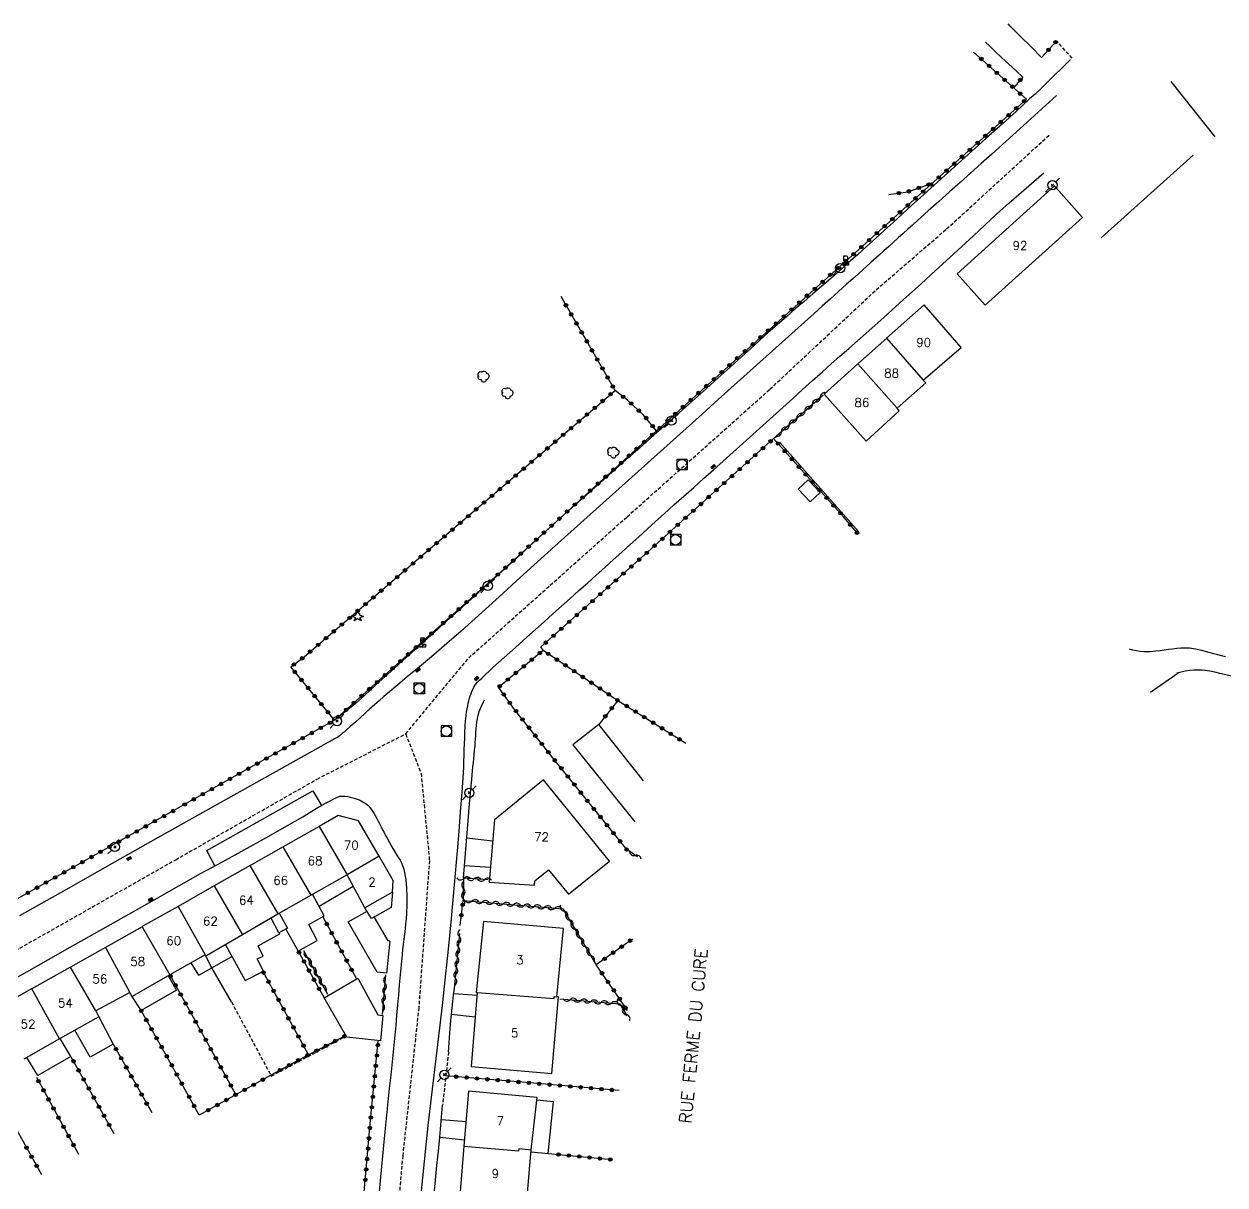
# Model space of a CAD drawing. Header units: millimetres. Extents: x 255999 to 257000, y 144000 to 145001.
# Drawn here: x 256143.8 to 256316.8, y 144276.8 to 144444.1 of the extents above; entities that cross this region are included whole.
import ezdxf
from ezdxf.enums import TextEntityAlignment as Align

# ---------------------------------------------------------------- set-up
doc = ezdxf.new("R2010")
doc.units = ezdxf.units.MM
doc.linetypes.add('DASHED', pattern=[0.75, 0.5, -0.25])
doc.layers.get('0').update_dxf_attribs({"linetype": 'CONTINUOUS'})
for name, color, linetype in [('W0001', 6, 'DASHED'), ('W0008', 7, 'CONTINUOUS'), ('W0014', 7, 'CONTINUOUS'), ('W0017', 7, 'CONTINUOUS'), ('W0021', 2, 'CONTINUOUS'), ('W0071', 7, 'CONTINUOUS'), ('W0101', 7, 'CONTINUOUS'), ('W0104', 1, 'CONTINUOUS'), ('W0112', 1, 'DASHED'), ('W0300', 7, 'CONTINUOUS'), ('W0303', 7, 'CONTINUOUS'), ('W0310', 3, 'CONTINUOUS'), ('W0323', 7, 'CONTINUOUS'), ('W0330', 7, 'CONTINUOUS'), ('W0333', 7, 'CONTINUOUS'), ('W0401', 7, 'CONTINUOUS'), ('W0420', 7, 'CONTINUOUS'), ('W0438', 7, 'CONTINUOUS'), ('W0473', 7, 'CONTINUOUS'), ('W0989', 7, 'CONTINUOUS'), ('W0991', 7, 'CONTINUOUS'), ('W1102', 7, 'CONTINUOUS')]:
    doc.layers.add(name, color=color, linetype=linetype)
doc.styles.get("Standard").update_dxf_attribs({"font": 'romans.shx', "width": 0.85})

# ---------------------------------------------------------------- blocks, each defined once
blk = doc.blocks.new('T401')
for p, q in [((-0.3, 0.3), (0, 0.3)), ((-0.3, -0.25), (-0.3, 0.3)), ((-0.3, 0.15), (0, 0.15)), ((-0.3, 0), (0, 0)), ((0, 0.3), (0, -0.25)), ((-0.3, -0.15), (0, -0.15)), ((-0.3, -0.25), (-0.3, -0.3)), ((-0.3, -0.3), (0, -0.3)), ((0, -0.3), (0, -0.25))]:
    blk.add_line(p, q)
blk = doc.blocks.new('T473')
for p, q in [((-0.166667, 0.166667), (0.166667, -0.166667)), ((-0.166667, -0.166667), (0.166667, 0.166667)), ((0.500001, 0.500001), (1.000002, 1.000002)), ((-1.000002, -1.000002), (-0.500001, -0.500001))]:
    blk.add_line(p, q)
blk.add_ellipse((0, 0), major_axis=(0.471405, 0.471405), ratio=1, start_param=5.4977871438, end_param=11.780972451)
blk = doc.blocks.new('T303')
for p, q in [((-0.77, 0), (-0.28, 0.21)), ((-0.28, -0.21), (-0.77, 0)), ((-0.28, 0.21), (0, 0.83)), ((0, 0.83), (0.28, 0.21)), ((0.28, 0.21), (0.83, 0)), ((0.83, 0), (0.28, -0.21)), ((-0.49, -0.63), (-0.28, -0.21)), ((0, -0.35), (-0.49, -0.63)), ((0.56, -0.63), (0, -0.35)), ((0.28, -0.21), (0.56, -0.63))]:
    blk.add_line(p, q)
blk = doc.blocks.new('T300')
for p, q in [((-0.8, 0.51), (-0.86, 0.34)), ((-0.86, 0.34), (-0.86, 0.17)), ((-0.86, 0.17), (-0.74, 0.06)), ((-0.69, 0.63), (-0.8, 0.51)), ((-0.8, -0.06), (-0.74, 0.06)), ((-0.74, 0.06), (-0.69, 0.11)), ((-0.57, 0.69), (-0.69, 0.63)), ((-0.46, 0.69), (-0.57, 0.69)), ((-0.29, 0.63), (-0.46, 0.69)), ((-0.29, 0.63), (-0.17, 0.74)), ((-0.23, 0.57), (-0.29, 0.63)), ((-0.17, 0.74), (-0.06, 0.8)), ((-0.06, 0.8), (0.06, 0.8)), ((0.06, 0.8), (0.23, 0.74)), ((0.23, 0.74), (0.34, 0.63)), ((0.34, 0.63), (0.4, 0.51)), ((0.46, 0.46), (0.34, 0.46)), ((0.4, 0.51), (0.4, 0.46)), ((0.57, 0.4), (0.46, 0.46)), ((0.57, 0.4), (0.69, 0.29)), ((0.69, 0.29), (0.74, 0.17)), ((0.74, 0.06), (0.69, -0.17)), ((0.74, 0.17), (0.74, 0.06)), ((-0.8, -0.17), (-0.8, -0.06)), ((-0.8, -0.23), (-0.8, -0.17)), ((-0.74, -0.34), (-0.8, -0.23)), ((-0.69, -0.4), (-0.74, -0.34)), ((-0.51, -0.46), (-0.69, -0.4)), ((-0.4, -0.46), (-0.51, -0.46)), ((-0.4, -0.46), (-0.34, -0.46)), ((-0.34, -0.46), (-0.34, -0.4)), ((-0.34, -0.51), (-0.34, -0.46)), ((-0.29, -0.63), (-0.34, -0.51)), ((-0.17, -0.74), (-0.29, -0.63)), ((-0.06, -0.8), (-0.17, -0.74)), ((0.06, -0.8), (-0.06, -0.8)), ((0.17, -0.74), (0.06, -0.8)), ((0.23, -0.69), (0.17, -0.74)), ((0.29, -0.46), (0.23, -0.46)), ((0.29, -0.63), (0.23, -0.69)), ((0.46, -0.4), (0.29, -0.46)), ((0.34, -0.51), (0.29, -0.63)), ((0.34, -0.51), (0.34, -0.46)), ((0.57, -0.34), (0.46, -0.4)), ((0.63, -0.29), (0.57, -0.34)), ((0.69, -0.17), (0.63, -0.29))]:
    blk.add_line(p, q)
blk = doc.blocks.new('T438')
for p, q in [((-0.4, 0.2), (0.4, 0.2)), ((-0.4, -0.2), (-0.4, 0.2)), ((0.15, 1.1), (-0.3, 1.1)), ((-0.3, 1.1), (-0.3, 0.5)), ((-0.3, 0.5), (0.15, 0.5)), ((0.3, 0.65), (0.3, 0.95)), ((0.4, 0.2), (0.4, -0.2))]:
    blk.add_line(p, q)
at = {"flags": 128}
for points in [[(-0.4, -0.2), (0.4, 0.2)], [(0.4, -0.2), (-0.4, -0.2)]]:
    blk.add_lwpolyline(points, dxfattribs=at)
for centre, major_axis, start_param, end_param in [((0.15, 0.95), (0.106, -0.106), 0.785398, 2.356194), ((0.15, 0.65), (0.106, 0.106), 3.926991, 5.497787)]:
    blk.add_ellipse(centre, major_axis=major_axis, ratio=1, start_param=start_param, end_param=end_param)
blk = doc.blocks.new('T420')
for p, q in [((0.75, 0.75), (-0.75, 0.75)), ((-0.75, 0.75), (-0.75, -0.75)), ((0.75, 0.75), (0.75, -0.75)), ((0.75, -0.75), (-0.75, -0.75))]:
    blk.add_line(p, q)
blk.add_ellipse((0, 0), major_axis=(-0.53, 0.53), ratio=1, start_param=3.926991, end_param=10.210176)
blk = doc.blocks.new('t310o')
at = {"color": 0, "linetype": 'Continuous'}
for centre, start, end in [((-0.5, 0.38), 216.8699, 323.1304), ((0.5, -0.37), 36.8699, 143.1303)]:
    blk.add_arc(centre, 0.625, start, end, dxfattribs=at)
blk = doc.blocks.new('t323o')
at = {"color": 0, "linetype": 'Continuous'}
for radius in [0.25, 0.15]:
    blk.add_circle((0, 0), radius, dxfattribs=at)

msp = doc.modelspace()

# ---------------------------------------------------------------- linework, layer by layer
at = {"layer": 'W0001'}
for points in [[(256198.82, 144341.81), (256207.89, 144352.76), (256230.71, 144373.1), (256251.29, 144391.47), (256266.61, 144405.82), (256276.74, 144414.57), (256291.66, 144428.23)], [(256023.17, 144216.7), (256031.65, 144220.16), (256039.5, 144225.9), (256056.26, 144244.6), (256070.43, 144261.96), (256084.26, 144277.63), (256107.17, 144290.74), (256134.75, 144306.12), (256165.69, 144323.67), (256186.07, 144335.3), (256198.82, 144341.81)], [(256198.82, 144341.81), (256201.03, 144336.1), (256202.23, 144323.55), (256200.7, 144302.36), (256198.38, 144281.01), (256196.28, 144256.87), (256194.93, 144242.38), (256194.71, 144239.49), (256194.48, 144236.61), (256194.24, 144233.73), (256193.97, 144230.85), (256193.82, 144229.37), (256193.66, 144227.89), (256193.49, 144226.41), (256193.32, 144224.94), (256193.15, 144223.46), (256192.98, 144221.98), (256192.82, 144220.51), (256192.66, 144219.03), (256192.27, 144215.32), (256191.9, 144211.6), (256191.54, 144207.89), (256191.19, 144204.18)]]:
    msp.add_lwpolyline(points, dxfattribs=at)
at = {"layer": 'W0008'}
msp.add_lwpolyline([(256197.55, 144324.31), (256197.79, 144323.96), (256198.01, 144323.6), (256198.2, 144323.22), (256198.36, 144322.83), (256198.53, 144322.33), (256198.65, 144321.82), (256198.74, 144321.31), (256198.82, 144320.8), (256198.92, 144319.58), (256198.97, 144318.37), (256198.96, 144317.15), (256198.92, 144315.94), (256198.88, 144315.19), (256198.81, 144314.44), (256198.74, 144313.7), (256198.65, 144312.96), (256198.55, 144312.21), (256198.46, 144311.47), (256198.37, 144310.73), (256198.29, 144309.99), (256198.15, 144308.54), (256198.02, 144307.09), (256197.89, 144305.64), (256197.76, 144304.19), (256197.64, 144302.74), (256197.51, 144301.29), (256197.38, 144299.84), (256197.24, 144298.39), (256197.06, 144296.47), (256196.86, 144294.54), (256196.66, 144292.62), (256196.45, 144290.69), (256196.25, 144288.77), (256196.05, 144286.84), (256195.85, 144284.92), (256195.66, 144282.99), (256195.42, 144280.45), (256195.18, 144277.91), (256194.95, 144275.37)], dxfattribs=at)
at = {"layer": 'W0014'}
for points in [[(256294.61, 144439), (256294.61, 144439), (256294.61, 144439), (256294.61, 144439), (256291.03, 144435.47), (256290.25, 144434.74), (256289.48, 144434.02), (256288.69, 144433.3), (256286.74, 144431.52), (256284.78, 144429.74), (256282.82, 144427.97), (256280.85, 144426.2), (256278.89, 144424.43), (256276.92, 144422.66), (256274.95, 144420.89), (256272.99, 144419.12), (256271.69, 144417.94), (256270.39, 144416.76), (256269.09, 144415.57), (256267.8, 144414.38), (256266.5, 144413.2), (256265.2, 144412.02), (256263.89, 144410.84), (256262.58, 144409.67), (256261.31, 144408.56), (256260.04, 144407.45), (256258.76, 144406.34), (256257.48, 144405.24), (256256.2, 144404.14), (256254.92, 144403.04), (256253.65, 144401.93), (256252.38, 144400.81), (256250.66, 144399.29), (256248.95, 144397.75), (256247.24, 144396.21), (256245.54, 144394.66), (256243.83, 144393.12), (256242.13, 144391.58), (256240.42, 144390.03), (256238.71, 144388.5), (256236.67, 144386.69), (256234.63, 144384.88), (256232.58, 144383.08), (256230.54, 144381.28), (256228.49, 144379.47), (256226.45, 144377.67), (256224.41, 144375.86), (256222.38, 144374.04), (256221.09, 144372.89), (256219.82, 144371.73), (256218.54, 144370.57), (256217.27, 144369.41), (256216, 144368.25), (256214.73, 144367.09), (256213.46, 144365.93), (256212.18, 144364.77), (256210.62, 144363.36), (256209.06, 144361.96), (256207.5, 144360.55), (256205.94, 144359.15), (256204.37, 144357.74), (256202.81, 144356.34), (256201.25, 144354.94), (256199.69, 144353.53), (256198.39, 144352.37), (256197.1, 144351.2), (256195.8, 144350.04), (256194.51, 144348.87), (256193.68, 144348.11), (256192.86, 144347.35), (256192.03, 144346.59), (256191.21, 144345.83)], [(256292.57, 144433.79), (256286.76, 144428.52), (256284.78, 144426.74), (256283.26, 144425.37), (256281.73, 144424), (256280.2, 144422.63), (256278.67, 144421.27), (256277.14, 144419.91), (256275.61, 144418.54), (256274.08, 144417.18), (256272.56, 144415.81), (256271.86, 144415.18), (256271.17, 144414.55), (256270.48, 144413.92), (256269.78, 144413.3), (256269.09, 144412.67), (256268.4, 144412.04), (256267.7, 144411.41), (256267.01, 144410.79), (256265.84, 144409.74), (256264.67, 144408.69), (256263.5, 144407.64), (256262.33, 144406.6), (256261.16, 144405.55), (256259.99, 144404.51), (256258.82, 144403.46), (256257.65, 144402.41), (256255.34, 144400.34), (256253.04, 144398.27), (256250.74, 144396.19), (256248.43, 144394.12), (256246.13, 144392.04), (256243.83, 144389.97), (256241.53, 144387.9), (256239.22, 144385.82), (256236.92, 144383.76), (256234.62, 144381.69), (256232.31, 144379.63), (256230.01, 144377.56), (256227.7, 144375.5), (256225.4, 144373.43), (256223.09, 144371.37), (256220.79, 144369.3), (256218.79, 144367.49), (256216.79, 144365.67), (256214.8, 144363.85), (256212.81, 144362.03), (256210.81, 144360.22), (256208.81, 144358.41), (256206.79, 144356.61), (256204.76, 144354.83), (256203.64, 144353.86), (256202.51, 144352.9), (256201.37, 144351.95), (256200.23, 144351), (256199.08, 144350.06), (256197.95, 144349.11), (256196.81, 144348.15), (256195.68, 144347.19), (256194.99, 144346.58), (256194.3, 144345.97), (256193.61, 144345.36), (256192.93, 144344.74), (256192.25, 144344.12), (256191.56, 144343.51), (256190.87, 144342.9), (256190.18, 144342.29), (256189.93, 144342.07), (256189.68, 144341.85), (256189.43, 144341.64), (256189.17, 144341.44), (256189.02, 144341.34), (256188.88, 144341.25), (256188.73, 144341.17), (256188.57, 144341.09), (256188.42, 144341.01), (256188.27, 144340.92), (256188.12, 144340.84), (256187.96, 144340.76), (256187.62, 144340.56), (256187.28, 144340.36), (256186.93, 144340.17), (256186.59, 144339.97)], [(256200.74, 144272.65), (256201.8, 144282.99), (256202.11, 144285.8), (256202.43, 144288.61), (256202.76, 144291.41), (256203.11, 144294.22), (256203.45, 144297.02), (256203.78, 144299.83), (256204.1, 144302.64), (256204.41, 144305.45), (256204.91, 144310.31), (256205.39, 144315.19), (256205.84, 144320.06), (256206.27, 144324.93), (256206.51, 144327.74), (256206.73, 144330.55), (256206.94, 144333.37), (256207.12, 144336.18), (256207.17, 144337.02), (256207.2, 144337.86), (256207.23, 144338.7), (256207.26, 144339.54), (256207.28, 144340.38), (256207.31, 144341.22), (256207.34, 144342.06), (256207.39, 144342.9), (256207.4, 144343.17), (256207.42, 144343.44), (256207.44, 144343.7), (256207.46, 144343.96), (256207.52, 144344.44), (256207.58, 144344.92), (256207.66, 144345.4), (256207.75, 144345.87), (256207.83, 144346.23), (256207.92, 144346.58), (256208.01, 144346.93), (256208.12, 144347.28), (256208.23, 144347.6), (256208.34, 144347.93), (256208.47, 144348.25), (256208.63, 144348.56), (256208.88, 144348.91), (256209.17, 144349.24), (256209.47, 144349.54), (256209.77, 144349.84), (256211.35, 144351.37), (256212.98, 144352.83), (256214.63, 144354.27), (256216.27, 144355.73), (256217.51, 144356.85), (256218.77, 144357.97), (256220.02, 144359.09), (256221.27, 144360.21), (256222.52, 144361.33), (256223.77, 144362.45), (256225.03, 144363.57), (256226.27, 144364.7), (256227.5, 144365.8), (256228.72, 144366.91), (256229.94, 144368.01), (256231.16, 144369.12), (256232.38, 144370.22), (256233.6, 144371.33), (256234.82, 144372.43), (256236.05, 144373.54), (256237.46, 144374.8), (256238.88, 144376.07), (256240.3, 144377.33), (256241.72, 144378.6), (256243.14, 144379.86), (256244.56, 144381.12), (256245.98, 144382.39), (256247.39, 144383.65), (256248.83, 144384.95), (256250.26, 144386.24), (256251.7, 144387.53), (256253.13, 144388.83), (256254.57, 144390.12), (256256, 144391.42), (256257.44, 144392.71), (256258.88, 144394), (256260.13, 144395.11), (256261.38, 144396.23), (256262.63, 144397.34), (256263.89, 144398.45), (256265.14, 144399.56), (256266.4, 144400.67), (256267.65, 144401.78), (256268.89, 144402.9), (256270.98, 144404.79), (256273.06, 144406.68), (256275.13, 144408.58), (256277.21, 144410.48), (256278.91, 144412.04), (256280.6, 144413.6), (256282.29, 144415.17), (256283.99, 144416.74), (256285.68, 144418.3), (256290.75, 144422.67), (256290.75, 144422.67), (256290.75, 144422.67)], [(256207.14, 144321), (256207.42, 144324.57), (256207.71, 144328.14), (256208.01, 144331.71), (256208.33, 144335.28), (256208.38, 144335.88), (256208.44, 144336.47), (256208.5, 144337.07), (256208.56, 144337.66), (256208.62, 144338.26), (256208.68, 144338.85), (256208.74, 144339.45), (256208.8, 144340.05), (256208.84, 144340.54), (256208.88, 144341.03), (256208.91, 144341.53), (256208.94, 144342.02), (256208.97, 144342.51), (256209.02, 144343.01), (256209.08, 144343.5), (256209.15, 144343.99), (256209.21, 144344.25), (256209.27, 144344.52), (256209.34, 144344.78), (256209.42, 144345.04), (256209.58, 144345.47), (256209.76, 144345.9), (256209.96, 144346.31), (256210.17, 144346.73)], [(256191.21, 144345.83), (256188.58, 144343.78)], [(256186.59, 144339.97), (256163.17, 144326.88)], [(256186.15, 144331.18), (256186.75, 144331.52), (256187.34, 144331.85), (256187.95, 144332.17), (256188.56, 144332.48), (256188.74, 144332.57), (256188.93, 144332.67), (256189.12, 144332.75), (256189.32, 144332.81), (256189.52, 144332.84), (256189.72, 144332.85), (256189.92, 144332.84), (256190.11, 144332.82), (256190.47, 144332.77), (256190.83, 144332.7), (256191.18, 144332.61), (256191.52, 144332.51), (256191.81, 144332.41), (256192.1, 144332.3), (256192.38, 144332.17), (256192.65, 144332.02), (256192.9, 144331.87), (256193.13, 144331.7), (256193.36, 144331.52), (256193.57, 144331.32), (256193.81, 144331.02), (256194.03, 144330.69), (256194.23, 144330.36), (256194.42, 144330.03), (256194.65, 144329.63), (256194.87, 144329.22), (256195.08, 144328.81), (256195.29, 144328.4), (256195.49, 144327.99), (256195.7, 144327.57), (256195.91, 144327.17), (256196.13, 144326.76), (256196.48, 144326.14), (256196.83, 144325.53), (256197.19, 144324.92), (256197.55, 144324.31)], [(256169.24, 144321.67), (256172.4, 144323.36), (256175.55, 144325.08), (256178.68, 144326.83), (256181.8, 144328.59), (256182.89, 144329.23), (256183.99, 144329.87), (256185.07, 144330.52), (256186.15, 144331.18)], [(256163.17, 144326.88), (256156.52, 144323.11), (256149.86, 144319.35), (256143.2, 144315.59)], [(256142.15, 144306.36), (256144.23, 144307.53), (256150.49, 144311.06), (256156.74, 144314.59), (256163, 144318.13), (256169.24, 144321.67)], [(256204.98, 144295.95), (256205.07, 144297.32), (256205.18, 144298.68), (256205.29, 144300.04), (256205.42, 144301.4), (256205.51, 144302.33), (256205.61, 144303.26), (256205.71, 144304.19), (256205.83, 144305.12)], [(256202.91, 144275.5), (256203.12, 144277.55), (256203.32, 144279.6), (256203.52, 144281.65), (256203.72, 144283.71), (256203.83, 144284.85), (256203.93, 144286), (256204.03, 144287.15), (256204.13, 144288.3)]]:
    msp.add_lwpolyline(points, dxfattribs=at)
at = {"layer": 'W0017'}
for points in [[(256290.39, 144439.28), (256288.9, 144440.8), (256287.4, 144442.31), (256285.9, 144443.81), (256285.6, 144444.11)], [(256282.36, 144441.48), (256282.91, 144440.95), (256283.66, 144440.23), (256284.67, 144439.28), (256285.68, 144438.33), (256286.7, 144437.39), (256287.72, 144436.45)], [(256207.63, 144326.83), (256211.34, 144326.37)], [(256207.3, 144322.86), (256211.03, 144322.62)], [(256205.74, 144304.41), (256209.08, 144304.16)], [(256205.42, 144301.4), (256208.82, 144301.05)], [(256203.95, 144286.25), (256207.51, 144285.96)], [(256203.72, 144283.71), (256207.29, 144283.32)]]:
    msp.add_lwpolyline(points, dxfattribs=at)
at = {"layer": 'W0021'}
msp.add_lwpolyline([(256171.32, 144322.81), (256170.17, 144324.99), (256185.44, 144333.59), (256186.67, 144331.46)], dxfattribs=at)
at = {"layer": 'W0071'}
for points in [[(256316.9, 144352.9), (256316.35, 144353.05), (256315.8, 144353.2), (256315.24, 144353.34), (256314.37, 144353.57), (256313.5, 144353.81), (256312.61, 144354.02), (256311.71, 144354.14), (256311.1, 144354.16), (256310.49, 144354.14), (256309.89, 144354.1), (256309.29, 144354.03), (256308.69, 144353.95), (256308.09, 144353.87), (256307.49, 144353.79), (256306.89, 144353.74), (256306.46, 144353.7), (256306.02, 144353.65), (256305.58, 144353.62), (256305.14, 144353.62), (256304.62, 144353.67), (256304.1, 144353.76), (256303.59, 144353.88), (256303.09, 144354.03)], [(256329.2, 144347.04), (256327.98, 144347.39), (256326.77, 144347.73), (256325.56, 144348.07), (256324.34, 144348.4), (256322.46, 144348.91), (256320.57, 144349.41), (256318.68, 144349.9), (256316.78, 144350.36), (256316.08, 144350.53), (256315.38, 144350.7), (256314.68, 144350.85), (256313.97, 144350.95), (256313.57, 144350.99), (256313.16, 144351.01), (256312.76, 144351.01), (256312.35, 144350.98), (256311.74, 144350.92), (256311.12, 144350.82), (256310.52, 144350.69), (256309.92, 144350.54)]]:
    msp.add_lwpolyline(points, dxfattribs=at)
at = {"layer": 'W0101'}
for points in [[(256299, 144413.31), (256299, 144413.31), (256312.25, 144425.2)], [(256292.48, 144420.56), (256292.3, 144420.77), (256278.27, 144408.11), (256282.31, 144403.58), (256296.32, 144416.2)], [(256268.11, 144398.84), (256268.1, 144398.84), (256273.49, 144403.65)], [(256273.37, 144392.76), (256278.84, 144397.49), (256273.49, 144403.65)], [(256263.96, 144395.13), (256268.11, 144398.84)], [(256259.09, 144390.78), (256263.96, 144395.13)], [(256269.61, 144388.74), (256273.76, 144392.39), (256273.37, 144392.76)], [(256259.09, 144390.78), (256265.13, 144383.99), (256269.92, 144388.38), (256269.61, 144388.74)], [(256194.99, 144324.16), (256192, 144329.29), (256189.11, 144330.03), (256186.35, 144328.46), (256186.35, 144328.46)], [(256186.35, 144328.46), (256186.35, 144328.46), (256181.15, 144325.51)], [(256181.15, 144325.51), (256181.15, 144325.52), (256176.62, 144322.95), (256176.42, 144322.83)], [(256196.89, 144318.98), (256197.02, 144320.66), (256194.99, 144324.16)], [(256176.42, 144322.83), (256171.24, 144319.9), (256171.24, 144319.9)], [(256190.38, 144321.48), (256185.2, 144318.57)], [(256196.89, 144318.98), (256192.95, 144316.75), (256190.38, 144321.48)], [(256171.24, 144319.9), (256166.02, 144316.94)], [(256185.2, 144318.57), (256180.44, 144315.85)], [(256166.02, 144316.94), (256166.02, 144316.94), (256160.86, 144314.03), (256160.85, 144314.02)], [(256180.44, 144315.85), (256180.38, 144315.82), (256175.3, 144312.84)], [(256160.85, 144314.02), (256160.85, 144314.02), (256155.57, 144311.04), (256155.57, 144311.04)], [(256210, 144314.78), (256208.98, 144304.55), (256209.11, 144304.53)], [(256220.57, 144303.93), (256221.53, 144313.74), (256210, 144314.78)], [(256175.3, 144312.84), (256170.04, 144309.76)], [(256155.57, 144311.04), (256155.57, 144311.04), (256150.51, 144308.18)], [(256169.93, 144309.95), (256164.85, 144307.06)], [(256150.51, 144308.18), (256150.41, 144308.13), (256144.94, 144305.04), (256144.94, 144305.04)], [(256164.85, 144307.06), (256159.4, 144303.95), (256159.05, 144304.55)], [(256144.94, 144305.04), (256144.93, 144305.05), (256139.87, 144302.25), (256139.87, 144302.25)], [(256159.05, 144304.55), (256154.16, 144301.91)], [(256209.11, 144304.53), (256208.23, 144293.85), (256219.87, 144292.87), (256220.84, 144303.9), (256220.57, 144303.93)], [(256154.16, 144301.91), (256154.62, 144301.04), (256148.94, 144297.85)], [(256148.94, 144297.85), (256148.92, 144297.87), (256143.82, 144294.94)], [(256217.76, 144289.42), (256207.88, 144290.31), (256207.21, 144282.37)], [(256216.9, 144281.84), (256217.76, 144289.42)], [(256207.21, 144282.37), (256206.6, 144275.24), (256216.25, 144274.51), (256216.9, 144281.84)]]:
    msp.add_lwpolyline(points, dxfattribs=at)
msp.add_lwpolyline([(256218.69, 144335.2), (256211.59, 144329.4), (256210.85, 144320.42), (256217.37, 144320), (256217.42, 144320.64), (256219.4, 144322.23), (256222.25, 144318.71), (256228.18, 144323.48)], close=True, dxfattribs=at)
at = {"layer": 'W0104'}
for points in [[(256256.81, 144378.44), (256258.53, 144376.61), (256257.07, 144375.24), (256255.35, 144377.06)], [(256195.51, 144301.23), (256195.19, 144297.58), (256190.33, 144298.08), (256187.05, 144303.75), (256191.91, 144306.59), (256194.79, 144301.3)]]:
    msp.add_lwpolyline(points, close=True, dxfattribs=at)
for points in [[(256233.08, 144335.02), (256226.64, 144343.17), (256222.9, 144340.23)], [(256222.9, 144340.23), (256231.83, 144329.12)], [(256181.53, 144313.67), (256183.34, 144310.51), (256186.07, 144312.05), (256184.85, 144314.32), (256187.09, 144315.56), (256185.41, 144318.69)], [(256186.33, 144316.98), (256191.27, 144319.84)], [(256196.89, 144318.98), (256196.71, 144316.79), (256193.89, 144315.22), (256192.95, 144316.75)], [(256180.61, 144315.95), (256181.81, 144313.82), (256180.56, 144313.13), (256179.42, 144315.25)], [(256196.53, 144311.95), (256196.05, 144307.3), (256194.69, 144307.46), (256190.53, 144314.7), (256193.26, 144316.25)], [(256196.53, 144311.95), (256196.27, 144311.99), (256194.28, 144315.44)], [(256172.86, 144311.42), (256175.68, 144306.27), (256178.32, 144307.62), (256177.42, 144309.37), (256178.28, 144309.78), (256177.56, 144311.27), (256180.67, 144313.01), (256180.56, 144313.13)], [(256170.04, 144309.76), (256169.93, 144309.95)], [(256169.02, 144307.01), (256167.93, 144308.81)], [(256169.02, 144307.01), (256173.78, 144309.74)], [(256170.91, 144308.1), (256170.04, 144309.76)], [(256165.79, 144304.89), (256164.64, 144306.94)], [(256165.79, 144304.89), (256160.7, 144301.92), (256159.43, 144303.97)], [(256154.62, 144301.04), (256156.68, 144297.1), (256153.35, 144295.2), (256151.17, 144299.1)], [(256150.58, 144295.32), (256149.06, 144297.91)], [(256150.58, 144295.32), (256145.8, 144292.57), (256144.23, 144295.18)], [(256216.87, 144281.56), (256219.34, 144281.34), (256220.13, 144288.76), (256217.71, 144289)]]:
    msp.add_lwpolyline(points, dxfattribs=at)
at = {"layer": 'W0112'}
for points in [[(256294.81, 144439.18), (256292.63, 144441.62)], [(256173.71, 144303.18), (256179.45, 144292.49)], [(256179.45, 144292.49), (256190.23, 144298.25)], [(256204.98, 144295.95), (256204.13, 144288.3)]]:
    msp.add_lwpolyline(points, dxfattribs=at)
at = {"layer": 'W0300'}
msp.add_lwpolyline([(256252.71, 144383.81), (256264.04, 144370.98)], dxfattribs=at)
at = {"layer": 'W0310'}
for points in [[(256251.81, 144384.35), (256258.94, 144390.65)], [(256232.22, 144324.07), (256230.65, 144325.13)], [(256210.69, 144320.77), (256207.14, 144321), (256207.1, 144317.8), (256221.43, 144316.59), (256226.24, 144308.54)], [(256205.83, 144305.12), (256206.6, 144313.04)], [(256187.59, 144304.27), (256184.16, 144310.53)], [(256195.45, 144301.36), (256195.96, 144307.08)], [(256221, 144303.61), (256229.66, 144302.9), (256229.66, 144302.9), (256230.69, 144301.16)]]:
    msp.add_lwpolyline(points, dxfattribs=at)
at = {"layer": 'W0323'}
for points in [[(256292.6, 144441.66), (256290.39, 144439.28)], [(256288.23, 144433.26), (256280.63, 144440.07)], [(256287.72, 144436.45), (256286.37, 144434.93)], [(256288.23, 144433.26), (256274.05, 144420.59), (256263.11, 144410.75), (256247.52, 144396.79), (256234.95, 144385.49), (256222.74, 144374.45), (256212.91, 144365.51), (256203.11, 144356.79)], [(256268.37, 144419.52), (256271.16, 144419.94), (256274.7, 144421.18)], [(256188.58, 144343.78), (256182.26, 144351.45), (256184.2, 144352.92), (256204.76, 144370.57), (256222.16, 144385.46), (256228.98, 144391.31), (256221.19, 144404.82)], [(256234.95, 144385.49), (256233.09, 144387.76), (256230.79, 144389.88), (256228.98, 144391.31)], [(256218.6, 144353.85), (256218.3, 144354.33), (256233.2, 144367.59), (256251.81, 144384.35), (256261.9, 144373.1)], [(256263.83, 144370.79), (256261.9, 144373.1)], [(256203.11, 144356.79), (256188.58, 144343.78), (256165.67, 144330.9)], [(256230.65, 144325.13), (256220.41, 144337.86), (256214.5, 144345.34), (256212.19, 144348.53), (256218.6, 144353.85), (256229.39, 144346.62), (256226.64, 144343.17)], [(256229.39, 144346.62), (256239.16, 144340.45)], [(256165.67, 144330.9), (256123.8, 144307.28), (256092.21, 144289.54), (256079.91, 144282.78), (256070.84, 144271.88), (256052.52, 144250.6), (256039.44, 144235.41), (256034.18, 144229.29), (256031.26, 144226.53), (256027.84, 144224.57), (256025.93, 144224.42), (256023.89, 144224.81), (256022.1, 144225.65), (256020.33, 144227.09)], [(256206.65, 144314.19), (256207.1, 144317.8)], [(256186.87, 144315.44), (256191.75, 144306.5)], [(256231.49, 144312.24), (256226.24, 144308.54)], [(256183.34, 144310.51), (256187.05, 144303.75)], [(256230.75, 144301.92), (256229.57, 144303.73), (256226.24, 144308.54)], [(256164.85, 144307.06), (256171.33, 144295.31), (256174.35, 144289.81)], [(256184.82, 144295.56), (256178.24, 144307.59)], [(256167.29, 144290.08), (256164.89, 144294.47), (256160.7, 144301.92)], [(256190.19, 144298.33), (256184.82, 144295.56), (256179.38, 144292.62)], [(256156.68, 144297.1), (256162.24, 144287.22)], [(256192.6, 144273.06), (256193.72, 144285.63), (256194.87, 144297.61)], [(256156.82, 144284.15), (256150.58, 144295.32)], [(256179.38, 144292.62), (256179.38, 144292.62), (256169.06, 144286.86)], [(256145.61, 144292.32), (256151.68, 144281.23)], [(256229.57, 144290.39), (256217.84, 144291.4), (256204.6, 144292.54)], [(256146.38, 144278.25), (256140.16, 144289.39)], [(256169.06, 144286.86), (256167.29, 144290.08)], [(256219.34, 144281.34), (256228.49, 144280.45)]]:
    msp.add_lwpolyline(points, dxfattribs=at)
at = {"layer": 'W0330'}
msp.add_lwpolyline([(256310.08, 144350.57), (256306.1, 144347.76), (256306.1, 144347.76)], dxfattribs=at)
at = {"layer": 'W0333'}
msp.add_lwpolyline([(256173.71, 144303.18), (256170.91, 144308.1)], dxfattribs=at)
at = {"layer": 'W1102'}
for points in [[(256315.44, 144427.84), (256309.11, 144435.82)], [(256292.48, 144420.56), (256296.32, 144416.2)], [(256268.1, 144398.84), (256273.37, 144392.76)], [(256269.61, 144388.74), (256263.96, 144395.13)], [(256186.35, 144328.46), (256190.38, 144321.48)], [(256185.2, 144318.57), (256181.15, 144325.51)], [(256194.99, 144324.16), (256190.38, 144321.48)], [(256180.44, 144315.85), (256176.42, 144322.83)], [(256171.24, 144319.9), (256175.3, 144312.84)], [(256166.02, 144316.94), (256169.93, 144309.95)], [(256160.85, 144314.02), (256164.85, 144307.06)], [(256155.57, 144311.04), (256159.05, 144304.55)], [(256154.16, 144301.91), (256150.51, 144308.18)], [(256148.94, 144297.85), (256144.94, 144305.04)], [(256209.11, 144304.53), (256220.19, 144303.66), (256220.21, 144303.94), (256220.57, 144303.93)], [(256207.21, 144282.37), (256215.12, 144281.72), (256215.15, 144282.06), (256216.9, 144281.84)]]:
    msp.add_lwpolyline(points, dxfattribs=at)

# ---------------------------------------------------------------- block references
at = {"layer": 'W0300'}
for p in [(256210.07, 144393.29), (256213.53, 144390.89), (256228.77, 144382.34)]:
    msp.add_blockref('T300', p, dxfattribs=at)
at = {"layer": 'W0303'}
msp.add_blockref('T303', (256191.89, 144358.74), dxfattribs=at)
at = {"layer": 'W0310'}
for p, rotation in [((256257.43, 144389.32), 41.45207548037261), ((256258.55, 144390.31), 41.45207548037261), ((256255.18, 144387.33), 41.45207548037261), ((256256.31, 144388.32), 41.45207548037261), ((256252.93, 144385.34), 41.45207548037261), ((256254.06, 144386.34), 41.45207548037261), ((256231.9, 144324.3), 146.150321912341), ((256207.18, 144320.99), 176.3542808300263), ((256207.12, 144319.53), 269.1943312061347), ((256208.67, 144320.9), 176.3542808300263), ((256210.17, 144320.8), 176.3542808300263), ((256207.1, 144318.03), 269.1943312061347), ((256208.36, 144317.69), 355.1940123262505), ((256209.85, 144317.56), 355.1940123262505), ((256211.35, 144317.44), 355.1940123262505), ((256212.84, 144317.31), 355.1940123262505), ((256214.34, 144317.19), 355.1940123262505), ((256215.83, 144317.06), 355.1940123262505), ((256217.33, 144316.94), 355.1940123262505), ((256218.82, 144316.81), 355.1940123262505), ((256220.31, 144316.68), 355.1940123262505), ((256221.62, 144316.26), 300.8653030739645), ((256222.39, 144314.98), 300.8653030739645), ((256206.55, 144312.58), 84.41976431295853), ((256223.16, 144313.69), 300.8653030739645), ((256223.93, 144312.4), 300.8653030739645), ((256206.41, 144311.09), 84.41976431295853), ((256224.7, 144311.11), 300.8653030739645), ((256184.7, 144309.53), 118.791799151842), ((256206.26, 144309.6), 84.41976431295853), ((256225.47, 144309.83), 300.8653030739645), ((256185.43, 144308.22), 118.791799151842), ((256206.12, 144308.11), 84.41976431295853), ((256186.15, 144306.9), 118.791799151842), ((256186.87, 144305.59), 118.791799151842), ((256195.85, 144305.84), 84.89765738495151), ((256205.97, 144306.61), 84.41976431295853), ((256195.72, 144304.34), 84.89765738495151), ((256195.58, 144302.85), 84.89765738495151), ((256222.49, 144303.49), 355.2609957667344), ((256223.99, 144303.37), 355.2609957667344), ((256225.48, 144303.24), 355.2609957667344), ((256226.98, 144303.12), 355.2609957667344), ((256228.47, 144303), 355.2609957667344), ((256229.81, 144302.65), 300.5101217991906), ((256230.57, 144301.35), 300.5101217991906)]:
    msp.add_blockref('t310o', p, dxfattribs=dict(at, rotation=rotation))
at = {"layer": 'W0323'}
for p, rotation in [((256292.44, 144441.48), 227.0471902401559), ((256291.41, 144440.38), 227.0471902401559), ((256281.75, 144439.07), 138.1423878964612), ((256282.86, 144438.07), 138.1423878964612), ((256283.98, 144437.07), 138.1423878964612), ((256285.1, 144436.07), 138.1423878964612), ((256287.36, 144436.05), 228.4109449559694), ((256286.22, 144435.07), 138.1423878964612), ((256287.33, 144434.07), 138.1423878964612), ((256287.91, 144432.98), 221.7736204219188), ((256285.67, 144430.98), 221.7736204219188), ((256286.79, 144431.98), 221.7736204219188), ((256283.44, 144428.98), 221.7736204219188), ((256284.55, 144429.98), 221.7736204219188), ((256282.32, 144427.98), 221.7736204219188), ((256280.08, 144425.98), 221.7736204219188), ((256281.2, 144426.98), 221.7736204219188), ((256277.84, 144423.98), 221.7736204219188), ((256278.96, 144424.98), 221.7736204219188), ((256275.61, 144421.98), 221.7736204219188), ((256276.72, 144422.98), 221.7736204219188), ((256272.74, 144420.49), 19.27421070249645), ((256274.16, 144420.99), 19.27421070249645), ((256274.49, 144420.99), 221.7736204219188), ((256269.85, 144419.74), 8.466592652423628), ((256271.32, 144420), 19.27421070249645), ((256272.26, 144418.98), 221.9973428399046), ((256273.37, 144419.98), 221.9973428399046), ((256270.03, 144416.97), 221.9973428399046), ((256271.14, 144417.98), 221.9973428399046), ((256268.91, 144415.97), 221.9973428399046), ((256266.68, 144413.96), 221.9973428399046), ((256267.8, 144414.97), 221.9973428399046), ((256264.45, 144411.95), 221.9973428399046), ((256265.57, 144412.96), 221.9973428399046), ((256262.22, 144409.95), 221.830267150475), ((256263.34, 144410.95), 221.9973428399046), ((256261.1, 144408.95), 221.830267150475), ((256258.87, 144406.95), 221.830267150475), ((256259.98, 144407.95), 221.830267150475), ((256256.63, 144404.95), 221.830267150475), ((256257.75, 144405.95), 221.830267150475), ((256221.91, 144403.57), 119.9642371685501), ((256254.4, 144402.95), 221.830267150475), ((256255.51, 144403.95), 221.830267150475), ((256222.66, 144402.27), 119.9642371685501), ((256253.28, 144401.95), 221.830267150475), ((256223.41, 144400.97), 119.9642371685501), ((256224.16, 144399.67), 119.9642371685501), ((256251.04, 144399.95), 221.830267150475), ((256252.16, 144400.95), 221.830267150475), ((256224.91, 144398.37), 119.9642371685501), ((256248.81, 144397.94), 221.830267150475), ((256249.93, 144398.95), 221.830267150475), ((256225.66, 144397.07), 119.9642371685501), ((256247.69, 144396.94), 221.830267150475), ((256226.41, 144395.77), 119.9642371685501), ((256227.16, 144394.47), 119.9642371685501), ((256245.46, 144394.94), 221.9723521951366), ((256246.57, 144395.94), 221.9723521951366), ((256227.9, 144393.17), 119.9642371685501), ((256243.23, 144392.93), 221.9723521951366), ((256244.34, 144393.94), 221.9723521951366), ((256228.65, 144391.87), 119.9642371685501), ((256241, 144390.93), 221.9723521951366), ((256242.11, 144391.93), 221.9723521951366), ((256227.19, 144389.78), 40.62825833879881), ((256228.33, 144390.76), 40.62825833879881), ((256230.15, 144390.38), 141.5806030532611), ((256231.3, 144389.41), 137.4042346098687), ((256239.88, 144389.92), 221.9723521951366), ((256224.92, 144387.83), 40.62825833879881), ((256226.06, 144388.8), 40.62825833879881), ((256232.4, 144388.39), 137.4042346098687), ((256237.65, 144387.92), 221.9723521951366), ((256238.77, 144388.92), 221.9723521951366), ((256222.64, 144385.87), 40.62825833879881), ((256223.78, 144386.85), 40.62825833879881), ((256233.45, 144387.32), 129.2852831828291), ((256234.4, 144386.16), 129.2852831828291), ((256235.42, 144385.91), 221.9723521951366), ((256236.54, 144386.91), 221.9723521951366), ((256220.36, 144383.92), 40.57252761874457), ((256221.5, 144384.9), 40.57252761874457), ((256234.31, 144384.91), 222.0982481812507), ((256251.39, 144383.97), 42.00608669503028), ((256219.22, 144382.95), 40.57252761874457), ((256232.08, 144382.89), 222.0982481812507), ((256233.2, 144383.9), 222.0982481812507), ((256250.28, 144382.97), 42.00608669503028), ((256252.44, 144383.65), 311.8961729384986), ((256253.44, 144382.54), 311.8961729384986), ((256216.94, 144381), 40.57252761874457), ((256218.08, 144381.97), 40.57252761874457), ((256229.86, 144380.88), 222.0982481812507), ((256230.97, 144381.89), 222.0982481812507), ((256248.05, 144380.96), 42.00608669503028), ((256249.16, 144381.97), 42.00608669503028), ((256254.44, 144381.42), 311.8961729384986), ((256214.66, 144379.04), 40.57252761874457), ((256215.8, 144380.02), 40.57252761874457), ((256227.63, 144378.87), 222.0982481812507), ((256228.74, 144379.88), 222.0982481812507), ((256245.82, 144378.96), 42.00608669503028), ((256246.93, 144379.96), 42.00608669503028), ((256255.44, 144380.3), 311.8961729384986), ((256256.44, 144379.19), 311.8961729384986), ((256212.39, 144377.09), 40.57252761874457), ((256213.53, 144378.07), 40.57252761874457), ((256226.52, 144377.87), 222.0982481812507), ((256244.7, 144377.95), 42.00608669503028), ((256257.44, 144378.07), 311.8961729384986), ((256211.25, 144376.12), 40.57252761874457), ((256224.29, 144375.86), 222.0982481812507), ((256225.4, 144376.86), 222.0982481812507), ((256242.47, 144375.94), 42.00608669503028), ((256243.59, 144376.95), 42.00608669503028), ((256258.45, 144376.95), 311.8961729384986), ((256259.45, 144375.84), 311.8961729384986), ((256208.97, 144374.17), 40.57252761874457), ((256210.11, 144375.14), 40.57252761874457), ((256222.07, 144373.84), 222.304712824588), ((256223.18, 144374.85), 222.0982481812507), ((256240.25, 144373.94), 42.00608669503028), ((256241.36, 144374.94), 42.00608669503028), ((256260.45, 144374.72), 311.8961729384986), ((256261.45, 144373.6), 311.8961729384986), ((256206.69, 144372.21), 40.57252761874457), ((256207.83, 144373.19), 40.57252761874457), ((256219.85, 144371.82), 222.304712824588), ((256220.96, 144372.83), 222.304712824588), ((256238.02, 144371.93), 42.00608669503028), ((256239.13, 144372.93), 42.00608669503028), ((256262.86, 144371.95), 129.9019862960258), ((256204.41, 144370.26), 40.62767391551418), ((256205.55, 144371.24), 40.57252761874457), ((256218.74, 144370.81), 222.304712824588), ((256236.9, 144370.93), 42.00608669503028), ((256263.82, 144370.8), 129.9019862960258), ((256203.27, 144369.29), 40.62767391551418), ((256216.52, 144368.79), 222.304712824588), ((256217.63, 144369.8), 222.304712824588), ((256234.67, 144368.92), 42.00608669503028), ((256235.79, 144369.92), 42.00608669503028), ((256201, 144367.33), 40.62767391551418), ((256202.13, 144368.31), 40.62767391551418), ((256214.3, 144366.77), 222.304712824588), ((256215.41, 144367.78), 222.304712824588), ((256232.44, 144366.91), 41.67337378413531), ((256233.56, 144367.91), 42.00608669503028), ((256198.72, 144365.38), 40.62767391551418), ((256199.86, 144366.36), 40.62767391551418), ((256213.19, 144365.76), 222.304712824588), ((256230.2, 144364.92), 41.67337378413531), ((256231.32, 144365.92), 41.67337378413531), ((256196.44, 144363.43), 40.62767391551418), ((256197.58, 144364.4), 40.62767391551418), ((256210.95, 144363.77), 221.6534878568831), ((256212.08, 144364.76), 221.6534878568831), ((256229.08, 144363.92), 41.67337378413531), ((256194.16, 144361.47), 40.62767391551418), ((256195.3, 144362.45), 40.62767391551418), ((256208.71, 144361.77), 221.6534878568831), ((256209.83, 144362.77), 221.6534878568831), ((256226.84, 144361.93), 41.67337378413531), ((256227.96, 144362.92), 41.67337378413531), ((256193.03, 144360.5), 40.62767391551418), ((256206.47, 144359.78), 221.6534878568831), ((256207.59, 144360.78), 221.6534878568831), ((256224.6, 144359.93), 41.67337378413531), ((256225.72, 144360.93), 41.67337378413531), ((256190.75, 144358.54), 40.62767391551418), ((256191.89, 144359.52), 40.62767391551418), ((256205.35, 144358.78), 221.6534878568831), ((256223.48, 144358.94), 41.67337378413531), ((256188.47, 144356.59), 40.62767391551418), ((256189.61, 144357.57), 40.62767391551418), ((256202.53, 144356.27), 221.8243180075627), ((256204.23, 144357.79), 221.6534878568831), ((256221.23, 144356.94), 41.67337378413531), ((256222.36, 144357.94), 41.67337378413531), ((256186.2, 144354.64), 40.62767391551418), ((256187.33, 144355.61), 40.62767391551418), ((256201.41, 144355.27), 221.8243180075627), ((256218.99, 144354.95), 41.67337378413531), ((256220.11, 144355.94), 41.67337378413531), ((256185.06, 144353.66), 40.62767391551418), ((256199.17, 144353.27), 221.8243180075627), ((256200.29, 144354.27), 221.8243180075627), ((256218.13, 144353.46), 39.69367918136081), ((256219.34, 144353.35), 326.1814338888692), ((256182.71, 144351.79), 37.21312281191515), ((256183.9, 144352.7), 37.21312281191515), ((256196.94, 144351.27), 221.8243180075627), ((256198.06, 144352.27), 221.8243180075627), ((256215.83, 144351.54), 39.69367918136081), ((256216.98, 144352.5), 39.69367918136081), ((256220.59, 144352.51), 326.1814338888692), ((256221.83, 144351.68), 326.1814338888692), ((256182.85, 144350.73), 129.4813647203678), ((256183.81, 144349.57), 129.4813647203678), ((256195.82, 144350.27), 221.8243180075627), ((256213.52, 144349.63), 39.69367918136081), ((256214.67, 144350.58), 39.69367918136081), ((256223.08, 144350.84), 326.1814338888692), ((256224.33, 144350.01), 326.1814338888692), ((256184.76, 144348.41), 129.4813647203678), ((256193.58, 144348.27), 221.8243180075627), ((256194.7, 144349.27), 221.8243180075627), ((256212.36, 144348.67), 39.69367918136081), ((256225.57, 144349.18), 326.1814338888692), ((256226.82, 144348.34), 326.1814338888692), ((256185.71, 144347.26), 129.4813647203678), ((256186.67, 144346.1), 129.4813647203678), ((256191.35, 144346.27), 221.8243180075627), ((256192.47, 144347.27), 221.8243180075627), ((256212.94, 144347.49), 125.8625647313707), ((256213.82, 144346.27), 125.8625647313707), ((256228.07, 144347.51), 326.1814338888692), ((256229.31, 144346.67), 326.1814338888692), ((256187.62, 144344.94), 129.4813647203678), ((256189.11, 144344.26), 221.8243180075627), ((256190.23, 144345.27), 221.8243180075627), ((256214.71, 144345.07), 128.3058105153444), ((256227.58, 144344.34), 231.4944906268703), ((256228.51, 144345.52), 231.4944906268703), ((256230.66, 144345.82), 327.7299642256985), ((256231.93, 144345.02), 327.7299642256985), ((256233.19, 144344.22), 327.7299642256985), ((256186.59, 144342.67), 209.3481328033726), ((256187.9, 144343.4), 209.3481328033726), ((256215.64, 144343.89), 128.3058105153444), ((256216.57, 144342.71), 128.3058105153444), ((256234.46, 144343.42), 327.7299642256985), ((256235.73, 144342.61), 327.7299642256985), ((256183.97, 144341.2), 209.3481328033726), ((256185.28, 144341.93), 209.3481328033726), ((256217.5, 144341.54), 128.3058105153444), ((256237, 144341.81), 327.7299642256985), ((256238.27, 144341.01), 327.7299642256985), ((256180.05, 144338.99), 209.3481328033726), ((256181.36, 144339.73), 209.3481328033726), ((256182.67, 144340.46), 209.3481328033726), ((256218.43, 144340.36), 128.3058105153444), ((256219.36, 144339.18), 128.3058105153444), ((256177.44, 144337.52), 209.3481328033726), ((256178.74, 144338.26), 209.3481328033726), ((256220.29, 144338), 128.3058105153444), ((256174.82, 144336.05), 209.3481328033726), ((256176.13, 144336.79), 209.3481328033726), ((256221.23, 144336.84), 128.8235616730121), ((256222.17, 144335.67), 128.8235616730121), ((256170.9, 144333.84), 209.3481328033726), ((256172.21, 144334.58), 209.3481328033726), ((256173.51, 144335.32), 209.3481328033726), ((256223.11, 144334.5), 128.8235616730121), ((256168.28, 144332.37), 209.3481328033726), ((256169.59, 144333.11), 209.3481328033726), ((256224.05, 144333.33), 128.8235616730121), ((256224.99, 144332.16), 128.8235616730121), ((256165.3, 144330.69), 209.4267643888655), ((256166.98, 144331.64), 209.3481328033726), ((256225.93, 144330.99), 128.8235616730121), ((256162.68, 144329.22), 209.4267643888655), ((256163.99, 144329.96), 209.4267643888655), ((256226.87, 144329.82), 128.8235616730121), ((256227.81, 144328.65), 128.8235616730121), ((256158.76, 144327.01), 209.4267643888655), ((256160.07, 144327.74), 209.4267643888655), ((256161.38, 144328.48), 209.4267643888655), ((256228.75, 144327.49), 128.8235616730121), ((256156.15, 144325.53), 209.4267643888655), ((256157.46, 144326.27), 209.4267643888655), ((256229.7, 144326.32), 128.8235616730121), ((256230.64, 144325.15), 128.8235616730121), ((256153.54, 144324.06), 209.4267643888655), ((256154.84, 144324.8), 209.4267643888655), ((256149.62, 144321.85), 209.4267643888655), ((256150.92, 144322.59), 209.4267643888655), ((256152.23, 144323.32), 209.4267643888655), ((256147, 144320.38), 209.4267643888655), ((256148.31, 144321.11), 209.4267643888655), ((256144.39, 144318.9), 209.4267643888655), ((256145.7, 144319.64), 209.4267643888655), ((256207.02, 144317.17), 82.88281040857731), ((256206.83, 144315.68), 82.88281040857731), ((256187.44, 144314.4), 298.600136668385), ((256188.16, 144313.08), 298.600136668385), ((256188.88, 144311.76), 298.600136668385), ((256231.14, 144312), 215.2299175770131), ((256183.45, 144310.32), 298.733705513961), ((256189.6, 144310.45), 298.600136668385), ((256228.69, 144310.27), 215.2299175770131), ((256229.92, 144311.13), 215.2299175770131), ((256184.17, 144309.01), 298.733705513961), ((256190.31, 144309.13), 298.600136668385), ((256191.03, 144307.81), 298.600136668385), ((256227.47, 144309.4), 215.2299175770131), ((256164.94, 144306.89), 298.8616925392546), ((256178.34, 144307.4), 118.6498242165922), ((256179.06, 144306.09), 118.6498242165922), ((256184.89, 144307.69), 298.733705513961), ((256185.61, 144306.38), 298.733705513961), ((256227.1, 144307.3), 124.6623320531603), ((256227.95, 144306.07), 124.6623320531603), ((256165.66, 144305.58), 298.8616925392546), ((256179.78, 144304.77), 118.6498242165922), ((256186.33, 144305.06), 298.733705513961), ((256228.8, 144304.84), 124.6623320531603), ((256166.39, 144304.26), 298.8616925392546), ((256167.11, 144302.95), 298.8616925392546), ((256180.5, 144303.46), 118.6498242165922), ((256229.65, 144303.6), 123.0819114901097), ((256160.72, 144301.88), 119.335846462911), ((256167.84, 144301.64), 298.8616925392546), ((256181.22, 144302.14), 118.6498242165922), ((256230.47, 144302.34), 123.0819114901097), ((256161.46, 144300.57), 119.335846462911), ((256162.19, 144299.26), 119.335846462911), ((256168.56, 144300.32), 298.8616925392546), ((256181.94, 144300.82), 118.6498242165922), ((256182.66, 144299.51), 118.6498242165922), ((256162.93, 144297.96), 119.335846462911), ((256169.29, 144299.01), 298.8616925392546), ((256170.01, 144297.7), 298.8616925392546), ((256183.38, 144298.19), 118.6498242165922), ((256188.66, 144297.54), 207.2857147996492), ((256189.99, 144298.22), 207.2857147996492), ((256157.09, 144296.37), 299.3450472081897), ((256163.66, 144296.65), 119.335846462911), ((256170.73, 144296.38), 298.8616925392546), ((256184.1, 144296.87), 118.6498242165922), ((256185.99, 144296.16), 207.2857147996492), ((256187.32, 144296.85), 207.2857147996492), ((256194.81, 144296.96), 84.50776656616351), ((256150.97, 144294.62), 119.194275568971), ((256157.82, 144295.06), 299.3450472081897), ((256164.4, 144295.34), 119.335846462911), ((256165.13, 144294.03), 118.7237370579946), ((256171.46, 144295.07), 298.7955897683864), ((256182.02, 144294.05), 208.339682082478), ((256183.34, 144294.76), 208.339682082478), ((256184.66, 144295.47), 208.339682082478), ((256194.67, 144295.46), 84.50776656616351), ((256151.7, 144293.31), 119.194275568971), ((256158.56, 144293.75), 299.3450472081897), ((256159.29, 144292.45), 299.3450472081897), ((256165.85, 144292.71), 118.7237370579946), ((256172.18, 144293.75), 298.7955897683864), ((256172.9, 144292.44), 298.7955897683864), ((256180.7, 144293.34), 208.339682082478), ((256194.38, 144292.48), 84.50776656616351), ((256194.52, 144293.97), 84.50776656616351), ((256206.09, 144292.41), 175.0967350289861), ((256145.92, 144291.76), 298.6884500653578), ((256152.43, 144292), 119.194275568971), ((256153.16, 144290.69), 119.194275568971), ((256160.03, 144291.14), 299.3450472081897), ((256166.57, 144291.4), 118.7237370579946), ((256173.62, 144291.12), 298.7955897683864), ((256175.61, 144290.51), 209.1821799610634), ((256176.92, 144291.24), 209.1821799610634), ((256178.23, 144291.98), 209.1821799610634), ((256194.23, 144290.98), 84.50776656616351), ((256207.59, 144292.28), 175.0967350289861), ((256209.08, 144292.15), 175.0967350289861), ((256210.58, 144292.03), 175.0967350289861), ((256212.07, 144291.9), 175.0967350289861), ((256213.57, 144291.77), 175.0967350289861), ((256215.06, 144291.64), 175.0967350289861), ((256216.56, 144291.51), 175.0967350289861), ((256218.05, 144291.38), 175.0506384908996), ((256219.54, 144291.26), 175.0506384908996), ((256221.04, 144291.13), 175.0506384908996), ((256222.53, 144291), 175.0506384908996), ((256224.03, 144290.87), 175.0506384908996), ((256225.52, 144290.74), 175.0506384908996), ((256227.02, 144290.61), 175.0506384908996), ((256146.64, 144290.44), 298.6884500653578), ((256147.36, 144289.13), 298.6884500653578), ((256153.89, 144289.38), 119.194275568971), ((256160.77, 144289.83), 299.3450472081897), ((256167.62, 144289.49), 118.7237370578615), ((256172.99, 144289.05), 209.1821799610634), ((256174.3, 144289.78), 209.1821799610634), ((256194.09, 144289.49), 84.50776656616351), ((256228.51, 144290.48), 175.0506384908996), ((256148.08, 144287.81), 298.6884500653578), ((256154.63, 144288.07), 119.194275568971), ((256161.5, 144288.52), 299.3450472081897), ((256168.34, 144288.17), 118.7237370578615), ((256170.37, 144287.59), 209.1821799610634), ((256171.68, 144288.32), 209.1821799610634), ((256193.95, 144288), 84.50776656616351), ((256148.8, 144286.49), 298.6884500653578), ((256155.36, 144286.76), 119.194275568971), ((256156.09, 144285.45), 119.194275568971), ((256193.8, 144286.51), 84.50776656616351), ((256149.52, 144285.18), 298.6884500653578), ((256150.24, 144283.86), 298.6884500653578), ((256193.66, 144285.01), 84.91406234693274), ((256144.18, 144282.18), 119.1723279460635), ((256150.96, 144282.55), 298.6884500653578), ((256193.4, 144282.02), 84.91406234693274), ((256193.53, 144283.52), 84.91406234693274), ((256144.91, 144280.87), 119.1723279460635), ((256193.27, 144280.53), 84.91406234693274), ((256220.83, 144281.19), 354.4705602812569), ((256222.32, 144281.05), 354.4705602812569), ((256223.82, 144280.9), 354.4705602812569), ((256225.31, 144280.76), 354.4705602812569), ((256226.8, 144280.61), 354.4705602812569), ((256228.29, 144280.47), 354.4705602812569), ((256145.65, 144279.56), 119.1723279460635), ((256193.13, 144279.04), 84.91406234693274), ((256193, 144277.54), 84.91406234693274)]:
    msp.add_blockref('t323o', p, dxfattribs=dict(at, rotation=rotation))
at = {"layer": 'W0401'}
for p, rotation in [((256243.21, 144380.22), 311.6495826391), ((256200.53, 144351.14), 129.605752804044), ((256209.13, 144349.69), 314.8792307579513), ((256158.89, 144323.98), 119.4781122272892), ((256162.11, 144317.81), 299.5203482958838)]:
    msp.add_blockref('T401', p, dxfattribs=dict(at, rotation=rotation))
at = {"layer": 'W0420'}
for p in [(256238.62, 144380.62), (256237.7, 144369.77), (256200.76, 144348.34), (256204.67, 144342.2)]:
    msp.add_blockref('T420', p, dxfattribs=at)
at = {"layer": 'W0438'}
for p in [(256262.19, 144409.54), (256201.26, 144354.52)]:
    msp.add_blockref('T438', p, dxfattribs=at)
at = {"layer": 'W0473'}
for p in [(256291.98, 144420.88), (256261.4, 144408.92), (256237.11, 144386.95), (256210.64, 144363.15), (256188.92, 144343.64), (256207.98, 144333.32), (256156.92, 144325.51), (256204.38, 144292.68)]:
    msp.add_blockref('T473', p, dxfattribs=at)

# ---------------------------------------------------------------- texts
at = {"layer": 'W0989'}
msp.add_text('RUE FERME DU CURE', height=1.75, rotation=84.6054, dxfattribs=at).set_placement((256239.08, 144285.7), align=Align.MIDDLE_LEFT)
at = {"layer": 'W0991'}
for s, p in [('92', (256287.31, 144412.17)), ('90', (256273.43, 144398.2)), ('88', (256268.81, 144393.79)), ('86', (256264.53, 144389.56)), ('72', (256218.38, 144326.95)), ('70', (256190.98, 144325.75)), ('68', (256185.76, 144323.52)), ('66', (256180.81, 144320.69)), ('2', (256193.97, 144320.45)), ('64', (256175.86, 144317.84)), ('62', (256170.68, 144314.83)), ('60', (256165.4, 144312)), ('58', (256160.21, 144308.99)), ('3', (256215.27, 144309.22)), ('56', (256154.76, 144306.48)), ('54', (256149.79, 144303.02)), ('52', (256144.42, 144299.99)), ('5', (256214.51, 144298.7)), ('7', (256212.44, 144286.02)), ('9', (256211.73, 144278.43))]:
    msp.add_text(s, height=1.25, dxfattribs=at).set_placement(p, align=Align.MIDDLE_CENTER)

doc.saveas('drawing.dxf')
